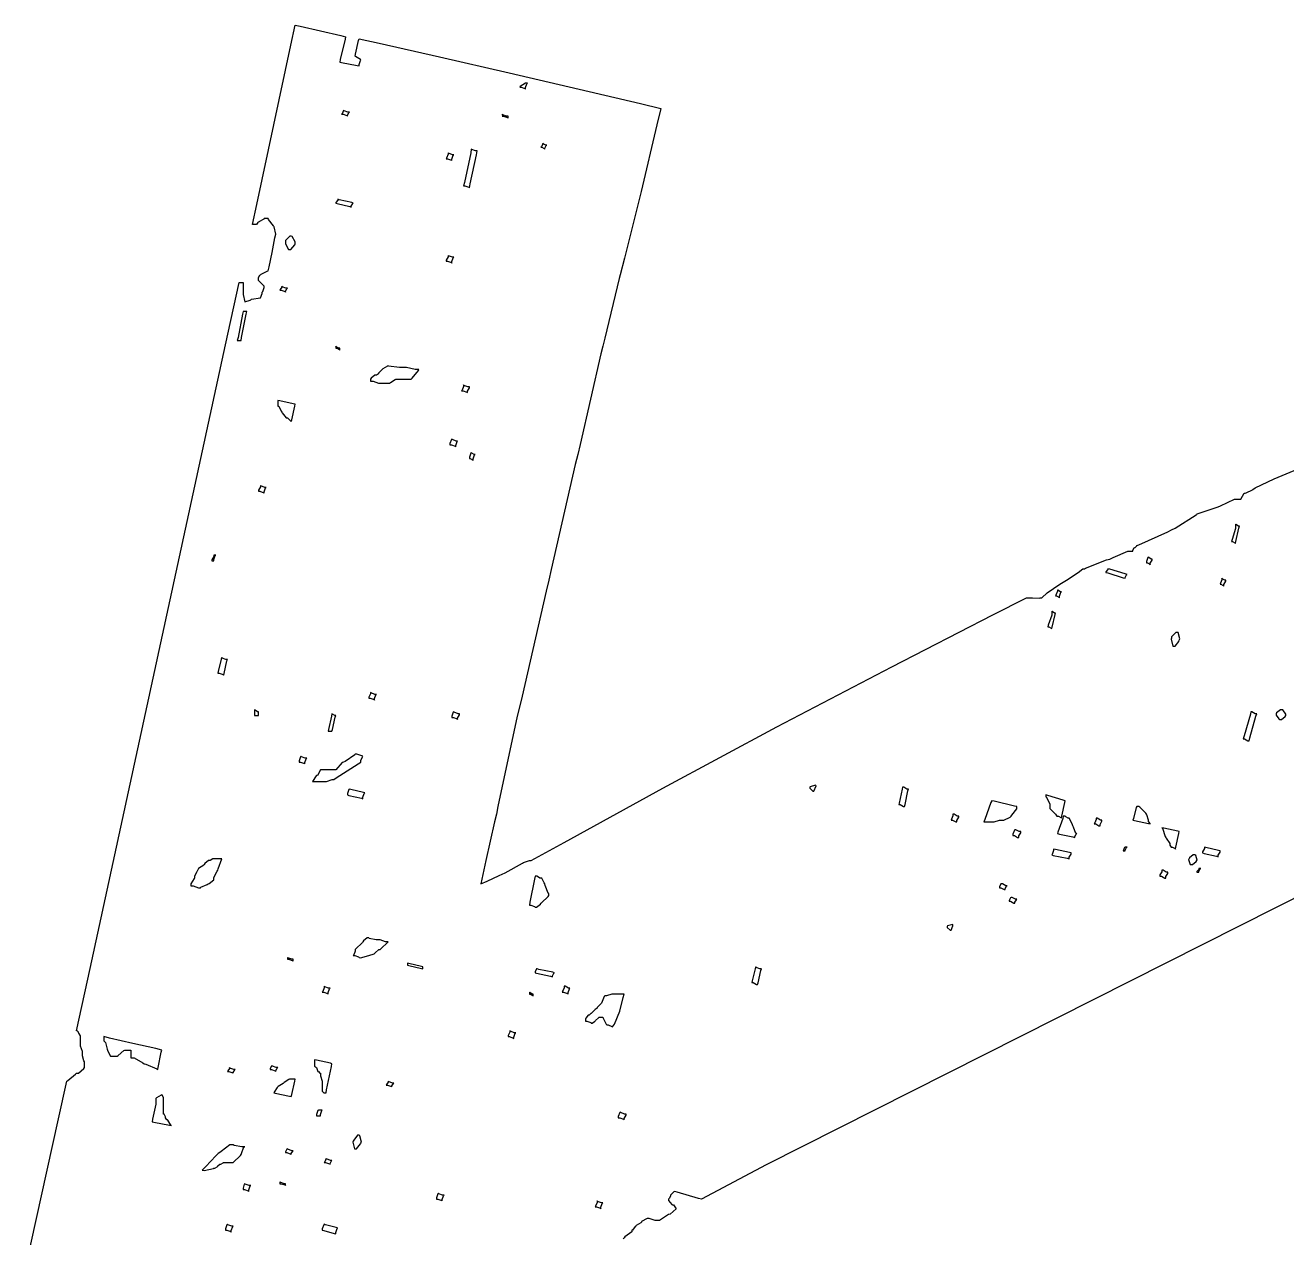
# Model space of a CAD drawing. Extents: x 54 to 303, y 49 to 296.
# Drawn here: x 244.84 to 267.85, y 266.74 to 288.86 of the extents above; entities that cross this region are included whole.
import ezdxf

# ---------------------------------------------------------------- set-up
doc = ezdxf.new("R2010")
doc.units = 0
doc.header["$MEASUREMENT"] = 0

msp = doc.modelspace()

# ---------------------------------------------------------------- linework, layer by layer
at = {"color": 7}
for points in [[(244.844, 266.149), (245.453, 268.905), (245.604, 269.592), (245.62, 269.602), (245.762, 269.717), (245.78, 269.735), (245.814, 269.735), (245.912, 269.823), (245.922, 269.839), (245.922, 269.857), (245.922, 269.898), (245.922, 269.911), (245.922, 269.945), (245.912, 269.963), (245.886, 270.057), (245.886, 270.087), (245.886, 270.131), (245.85, 270.231), (245.85, 270.264), (245.85, 270.299), (245.85, 270.378), (245.85, 270.404), (245.85, 270.422), (245.824, 270.466), (245.816, 270.474), (245.816, 270.484), (245.788, 270.51), (245.78, 270.51), (246.027, 271.648), (248.496, 283.025), (248.744, 284.163), (248.761, 284.163), (248.801, 284.163), (248.815, 284.163), (248.815, 284.118), (248.815, 284.019), (248.815, 283.986), (248.815, 283.942), (248.849, 283.81), (248.849, 283.81), (248.849, 283.81), (248.945, 283.837), (248.955, 283.846), (248.971, 283.855), (249.131, 283.88), (249.131, 283.88), (249.131, 283.88), (249.167, 283.96), (249.167, 283.986), (249.175, 283.996), (249.202, 284.069), (249.202, 284.092), (249.192, 284.102), (249.105, 284.19), (249.097, 284.198), (249.097, 284.233), (249.097, 284.251), (249.122, 284.295), (249.131, 284.303), (249.148, 284.313), (249.256, 284.366), (249.273, 284.375), (249.29, 284.445), (249.344, 284.71), (249.396, 284.974), (249.414, 285.044), (249.414, 285.044), (249.386, 285.177), (249.378, 285.185), (249.368, 285.195), (249.282, 285.31), (249.273, 285.327), (249.256, 285.327), (249.214, 285.327), (249.202, 285.327), (249.192, 285.319), (249.105, 285.266), (249.097, 285.257), (249.087, 285.257), (249.061, 285.221), (249.061, 285.221), (249.043, 285.221), (249.003, 285.221), (248.991, 285.221), (249.069, 285.583), (249.378, 287.038), (249.687, 288.494), (249.767, 288.855), (249.855, 288.838), (250.596, 288.67), (250.685, 288.642), (250.675, 288.598), (250.587, 288.228), (250.578, 288.183), (250.613, 288.175), (250.895, 288.123), (250.931, 288.113), (250.931, 288.141), (250.956, 288.211), (250.965, 288.219), (250.956, 288.229), (250.869, 288.282), (250.861, 288.29), (250.869, 288.326), (250.921, 288.574), (250.931, 288.608), (251.298, 288.525), (252.4, 288.276), (253.669, 287.987), (254.944, 287.69), (256.062, 287.427), (256.433, 287.338), (256.363, 287.038), (256.077, 285.822), (255.772, 284.603), (255.694, 284.303), (255.676, 284.233), (255.41, 283.148), (255.375, 282.998), (255.339, 282.858), (254.962, 281.209), (254.918, 281.023), (254.874, 280.839), (254.433, 278.924), (254.389, 278.73), (254.345, 278.528), (253.904, 276.614), (253.86, 276.437), (253.815, 276.253), (253.461, 274.603), (253.435, 274.461), (253.399, 274.321), (253.241, 273.615), (253.154, 273.19), (253.154, 273.19), (253.154, 273.19), (253.268, 273.24), (253.487, 273.341), (253.541, 273.367), (253.594, 273.395), (253.912, 273.571), (253.93, 273.579), (253.946, 273.589), (254.038, 273.615), (254.07, 273.615), (254.669, 273.947), (256.468, 274.935), (258.546, 276.053), (260.644, 277.152), (262.486, 278.099), (263.102, 278.412), (263.128, 278.412), (263.187, 278.412), (263.208, 278.412), (263.208, 278.412), (263.339, 278.404), (263.349, 278.412), (263.382, 278.412), (263.481, 278.501), (263.71, 278.66), (263.772, 278.694), (263.832, 278.73), (264.045, 278.871), (264.131, 278.941), (264.16, 278.941), (264.177, 278.951), (264.557, 279.101), (264.619, 279.117), (264.68, 279.145), (264.951, 279.26), (265.042, 279.26), (265.042, 279.277), (265.067, 279.321), (265.077, 279.33), (265.085, 279.33), (265.113, 279.356), (265.113, 279.364), (265.147, 279.374), (265.676, 279.612), (265.748, 279.647), (265.809, 279.683), (266.197, 279.921), (266.207, 279.929), (266.215, 279.939), (266.54, 280.053), (266.594, 280.07), (266.638, 280.088), (266.896, 280.212), (266.983, 280.212), (267.009, 280.212), (267.068, 280.318), (267.089, 280.318), (267.105, 280.327), (267.22, 280.38), (267.229, 280.388), (267.273, 280.416), (267.62, 280.578), (268.128, 280.795)], [(270.29, 274.092), (258.356, 268.068), (257.175, 267.442), (257.121, 267.451), (256.734, 267.565), (256.682, 267.582), (256.672, 267.574), (256.618, 267.521), (256.61, 267.512), (256.61, 267.495), (256.584, 267.451), (256.576, 267.442), (256.576, 267.415), (256.636, 267.345), (256.646, 267.335), (256.662, 267.335), (256.716, 267.265), (256.716, 267.265), (256.716, 267.265), (256.602, 267.168), (256.576, 267.159), (256.558, 267.15), (256.412, 267.053), (256.363, 267.053), (256.328, 267.053), (256.239, 267.08), (256.223, 267.089), (256.187, 267.089), (256.081, 267.035), (256.081, 267.017), (256.071, 267.009), (255.984, 266.956), (255.976, 266.947), (255.966, 266.938), (255.919, 266.876), (255.904, 266.876), (255.904, 266.842), (255.78, 266.754), (255.764, 266.736), (255.746, 266.718)]]:
    msp.add_lwpolyline(points, dxfattribs=at)
for points in [[(253.86, 287.726), (253.886, 287.726), (253.954, 287.7), (253.964, 287.69), (253.964, 287.718), (253.99, 287.788), (254, 287.796), (253.964, 287.796), (253.868, 287.736), (253.86, 287.726)], [(250.613, 287.231), (250.639, 287.231), (250.709, 287.207), (250.719, 287.197), (250.719, 287.215), (250.745, 287.259), (250.755, 287.267), (250.727, 287.267), (250.657, 287.293), (250.649, 287.302), (250.649, 287.302), (250.621, 287.241), (250.613, 287.231)], [(253.541, 287.197), (253.567, 287.197), (253.638, 287.171), (253.647, 287.161), (253.647, 287.197), (253.62, 287.197), (253.55, 287.223), (253.541, 287.231), (253.541, 287.231), (253.545, 287.201), (253.541, 287.197)], [(254.247, 286.632), (254.263, 286.632), (254.307, 286.606), (254.317, 286.596), (254.317, 286.614), (254.343, 286.659), (254.353, 286.668), (254.335, 286.668), (254.291, 286.694), (254.283, 286.702), (254.283, 286.686), (254.255, 286.641), (254.247, 286.632)], [(252.519, 286.42), (252.545, 286.42), (252.615, 286.395), (252.625, 286.385), (252.625, 286.413), (252.65, 286.483), (252.659, 286.492), (252.632, 286.492), (252.561, 286.518), (252.553, 286.526), (252.553, 286.5), (252.527, 286.429), (252.519, 286.42)], [(252.835, 285.926), (252.862, 285.926), (252.932, 285.9), (252.942, 285.89), (252.958, 285.962), (253.073, 286.492), (253.082, 286.562), (253.056, 286.562), (252.986, 286.588), (252.978, 286.596), (252.968, 286.526), (252.852, 285.988), (252.835, 285.926)], [(250.508, 285.61), (250.534, 285.601), (250.763, 285.548), (250.789, 285.538), (250.789, 285.556), (250.815, 285.601), (250.825, 285.61), (250.797, 285.619), (250.569, 285.671), (250.542, 285.68), (250.542, 285.663), (250.508, 285.623), (250.508, 285.61)], [(249.696, 285.008), (249.669, 285.008), (249.59, 284.93), (249.59, 284.904), (249.59, 284.869), (249.642, 284.762), (249.66, 284.762), (249.687, 284.762), (249.757, 284.851), (249.767, 284.868), (249.767, 284.904), (249.713, 285), (249.696, 285.008)], [(252.519, 284.551), (252.545, 284.551), (252.615, 284.525), (252.625, 284.515), (252.625, 284.543), (252.65, 284.613), (252.659, 284.621), (252.632, 284.621), (252.561, 284.648), (252.553, 284.656), (252.553, 284.63), (252.519, 284.572), (252.519, 284.551)], [(249.484, 284.022), (249.51, 284.022), (249.581, 283.996), (249.59, 283.986), (249.59, 284.004), (249.616, 284.048), (249.626, 284.056), (249.598, 284.056), (249.528, 284.084), (249.52, 284.092), (249.52, 284.076), (249.493, 284.032), (249.484, 284.022)], [(248.708, 283.104), (248.725, 283.104), (248.765, 283.104), (248.779, 283.104), (248.787, 283.158), (248.875, 283.581), (248.885, 283.633), (248.867, 283.633), (248.827, 283.633), (248.815, 283.633), (248.805, 283.581), (248.725, 283.158), (248.708, 283.104)], [(250.508, 282.964), (250.524, 282.964), (250.569, 282.937), (250.578, 282.928), (250.578, 282.964), (250.56, 282.964), (250.516, 282.99), (250.508, 282.998), (250.508, 282.998), (250.508, 282.964), (250.508, 282.964)], [(252.024, 282.575), (251.954, 282.575), (251.795, 282.611), (251.743, 282.611), (251.671, 282.611), (251.468, 282.637), (251.46, 282.645), (251.45, 282.637), (251.362, 282.585), (251.354, 282.575), (251.345, 282.567), (251.292, 282.514), (251.284, 282.505), (251.284, 282.496), (251.248, 282.469), (251.248, 282.469), (251.22, 282.469), (251.15, 282.417), (251.142, 282.399), (251.142, 282.363), (251.186, 282.363), (251.285, 282.328), (251.318, 282.328), (251.362, 282.328), (251.462, 282.328), (251.495, 282.328), (251.503, 282.338), (251.591, 282.39), (251.601, 282.399), (251.671, 282.399), (251.83, 282.399), (251.883, 282.399), (251.9, 282.417), (252.014, 282.558), (252.024, 282.575)], [(252.801, 282.186), (252.827, 282.186), (252.896, 282.162), (252.906, 282.152), (252.906, 282.18), (252.942, 282.239), (252.942, 282.258), (252.914, 282.258), (252.844, 282.284), (252.835, 282.292), (252.835, 282.266), (252.809, 282.196), (252.801, 282.186)], [(249.45, 281.905), (249.466, 281.905), (249.51, 281.817), (249.52, 281.799), (249.528, 281.783), (249.601, 281.693), (249.626, 281.693), (249.634, 281.685), (249.687, 281.632), (249.696, 281.623), (249.705, 281.658), (249.757, 281.905), (249.767, 281.94), (249.731, 281.95), (249.484, 282.002), (249.45, 282.01), (249.45, 281.984), (249.45, 281.926), (249.45, 281.905)], [(252.589, 281.2), (252.615, 281.2), (252.685, 281.173), (252.695, 281.164), (252.695, 281.191), (252.72, 281.262), (252.729, 281.27), (252.703, 281.27), (252.633, 281.296), (252.625, 281.304), (252.615, 281.296), (252.589, 281.225), (252.589, 281.2)], [(252.942, 280.952), (252.958, 280.952), (253.002, 280.927), (253.012, 280.917), (253.012, 280.945), (253.038, 281.015), (253.048, 281.023), (253.03, 281.023), (252.986, 281.05), (252.978, 281.058), (252.968, 281.05), (252.942, 280.977), (252.942, 280.952)], [(249.097, 280.352), (249.123, 280.352), (249.192, 280.327), (249.202, 280.318), (249.202, 280.344), (249.228, 280.414), (249.238, 280.422), (249.21, 280.422), (249.14, 280.45), (249.131, 280.458), (249.131, 280.432), (249.097, 280.373), (249.097, 280.352)], [(266.84, 279.436), (266.858, 279.436), (266.902, 279.41), (266.912, 279.4), (266.92, 279.436), (266.973, 279.683), (266.983, 279.717), (266.965, 279.717), (266.92, 279.745), (266.912, 279.753), (266.912, 279.674), (266.849, 279.472), (266.84, 279.436)], [(248.249, 279.083), (248.285, 279.083), (248.285, 279.109), (248.31, 279.18), (248.32, 279.188), (248.285, 279.188), (248.285, 279.162), (248.249, 279.104), (248.249, 279.083)], [(265.289, 279.047), (265.305, 279.047), (265.35, 279.021), (265.359, 279.011), (265.359, 279.039), (265.395, 279.098), (265.395, 279.117), (265.377, 279.117), (265.333, 279.145), (265.325, 279.153), (265.315, 279.145), (265.289, 279.072), (265.289, 279.047)], [(264.547, 278.871), (264.582, 278.863), (264.864, 278.775), (264.9, 278.765), (264.9, 278.783), (264.927, 278.827), (264.936, 278.835), (264.9, 278.845), (264.618, 278.933), (264.583, 278.941), (264.583, 278.924), (264.547, 278.885), (264.547, 278.871)], [(266.63, 278.658), (266.646, 278.658), (266.69, 278.634), (266.7, 278.624), (266.7, 278.652), (266.736, 278.711), (266.736, 278.73), (266.718, 278.73), (266.672, 278.757), (266.664, 278.765), (266.664, 278.739), (266.638, 278.676), (266.63, 278.658)], [(263.631, 278.448), (263.648, 278.448), (263.692, 278.422), (263.701, 278.412), (263.701, 278.439), (263.727, 278.51), (263.737, 278.518), (263.719, 278.518), (263.674, 278.546), (263.665, 278.554), (263.665, 278.528), (263.639, 278.457), (263.631, 278.448)], [(263.489, 277.883), (263.507, 277.883), (263.551, 277.858), (263.561, 277.848), (263.569, 277.875), (263.621, 278.103), (263.631, 278.129), (263.613, 278.129), (263.569, 278.157), (263.561, 278.165), (263.561, 278.095), (263.497, 277.91), (263.489, 277.883)], [(265.854, 277.777), (265.826, 277.777), (265.748, 277.698), (265.748, 277.672), (265.738, 277.654), (265.771, 277.53), (265.782, 277.53), (265.809, 277.53), (265.879, 277.61), (265.888, 277.636), (265.897, 277.664), (265.864, 277.777), (265.854, 277.777)], [(248.356, 277.037), (248.382, 277.037), (248.452, 277.011), (248.462, 277.001), (248.47, 277.028), (248.522, 277.257), (248.532, 277.283), (248.504, 277.283), (248.434, 277.311), (248.426, 277.319), (248.416, 277.293), (248.364, 277.064), (248.356, 277.037)], [(251.108, 276.578), (251.134, 276.578), (251.204, 276.552), (251.214, 276.542), (251.214, 276.57), (251.238, 276.64), (251.248, 276.648), (251.22, 276.648), (251.15, 276.675), (251.142, 276.684), (251.142, 276.658), (251.108, 276.599), (251.108, 276.578)], [(249.025, 276.261), (249.043, 276.261), (249.083, 276.261), (249.097, 276.261), (249.097, 276.279), (249.097, 276.319), (249.097, 276.331), (249.079, 276.331), (249.034, 276.357), (249.025, 276.365), (249.025, 276.339), (249.025, 276.281), (249.025, 276.261)], [(250.366, 275.978), (250.383, 275.978), (250.422, 275.978), (250.436, 275.978), (250.445, 276.006), (250.498, 276.235), (250.508, 276.261), (250.49, 276.261), (250.445, 276.287), (250.436, 276.295), (250.427, 276.251), (250.375, 276.006), (250.366, 275.978)], [(252.625, 276.225), (252.651, 276.225), (252.72, 276.199), (252.729, 276.189), (252.729, 276.217), (252.765, 276.276), (252.765, 276.295), (252.738, 276.295), (252.668, 276.323), (252.659, 276.331), (252.65, 276.323), (252.625, 276.25), (252.625, 276.225)], [(267.053, 275.836), (267.079, 275.836), (267.138, 275.802), (267.159, 275.802), (267.176, 275.856), (267.281, 276.251), (267.299, 276.295), (267.272, 276.295), (267.213, 276.331), (267.193, 276.331), (267.184, 276.287), (267.069, 275.89), (267.053, 275.836)], [(267.758, 276.365), (267.731, 276.365), (267.661, 276.313), (267.652, 276.295), (267.652, 276.269), (267.705, 276.199), (267.722, 276.189), (267.749, 276.189), (267.819, 276.243), (267.829, 276.261), (267.829, 276.287), (267.775, 276.365), (267.758, 276.365)], [(249.837, 275.413), (249.863, 275.413), (249.934, 275.389), (249.943, 275.379), (249.943, 275.405), (249.969, 275.475), (249.979, 275.483), (249.951, 275.483), (249.881, 275.511), (249.873, 275.519), (249.863, 275.511), (249.837, 275.438), (249.837, 275.413)], [(250.861, 275.555), (250.851, 275.547), (250.675, 275.423), (250.649, 275.413), (250.621, 275.405), (250.508, 275.273), (250.508, 275.273), (250.508, 275.273), (250.401, 275.273), (250.366, 275.273), (250.33, 275.273), (250.226, 275.273), (250.226, 275.273), (250.226, 275.273), (250.172, 275.167), (250.155, 275.167), (250.146, 275.159), (250.083, 275.06), (250.083, 275.06), (250.083, 275.06), (250.242, 275.06), (250.296, 275.06), (250.34, 275.06), (250.439, 275.096), (250.472, 275.096), (250.516, 275.124), (250.912, 275.379), (250.965, 275.413), (250.965, 275.441), (250.992, 275.511), (251.001, 275.519), (250.983, 275.529), (250.891, 275.555), (250.861, 275.555)], [(250.719, 274.814), (250.745, 274.806), (250.974, 274.753), (251.001, 274.744), (251.001, 274.771), (251.027, 274.841), (251.037, 274.85), (251.01, 274.859), (250.781, 274.912), (250.755, 274.92), (250.745, 274.912), (250.719, 274.839), (250.719, 274.814)], [(259.256, 274.99), (259.256, 274.99), (259.159, 274.964), (259.151, 274.954), (259.151, 274.938), (259.203, 274.884), (259.221, 274.884), (259.221, 274.884), (259.264, 274.982), (259.256, 274.99)], [(260.773, 274.638), (260.799, 274.638), (260.858, 274.602), (260.879, 274.602), (260.887, 274.638), (260.94, 274.886), (260.949, 274.92), (260.922, 274.92), (260.863, 274.954), (260.843, 274.954), (260.834, 274.92), (260.781, 274.665), (260.773, 274.638)], [(262.326, 274.321), (262.326, 274.321), (262.431, 274.321), (262.467, 274.321), (262.511, 274.321), (262.61, 274.355), (262.643, 274.355), (262.687, 274.355), (262.801, 274.409), (262.819, 274.425), (262.836, 274.443), (262.926, 274.563), (262.926, 274.602), (262.882, 274.611), (262.511, 274.7), (262.467, 274.708), (262.449, 274.673), (262.342, 274.365), (262.326, 274.321)], [(263.455, 274.778), (263.463, 274.77), (263.525, 274.645), (263.525, 274.602), (263.525, 274.567), (263.621, 274.471), (263.631, 274.461), (263.631, 274.461), (263.656, 274.425), (263.665, 274.425), (263.683, 274.425), (263.727, 274.4), (263.737, 274.391), (263.745, 274.427), (263.798, 274.673), (263.808, 274.708), (263.772, 274.718), (263.489, 274.806), (263.455, 274.814), (263.455, 274.814), (263.455, 274.788), (263.455, 274.778)], [(261.725, 274.355), (261.752, 274.355), (261.811, 274.321), (261.831, 274.321), (261.831, 274.347), (261.867, 274.406), (261.867, 274.425), (261.84, 274.425), (261.781, 274.461), (261.761, 274.461), (261.761, 274.435), (261.734, 274.373), (261.725, 274.355)], [(265.042, 274.355), (265.068, 274.347), (265.323, 274.294), (265.359, 274.285), (265.359, 274.294), (265.333, 274.321), (265.325, 274.321), (265.325, 274.356), (265.297, 274.453), (265.289, 274.461), (265.279, 274.479), (265.165, 274.593), (265.148, 274.602), (265.113, 274.602), (265.103, 274.585), (265.05, 274.382), (265.042, 274.355)], [(263.665, 274.108), (263.7, 274.1), (263.948, 274.048), (263.984, 274.038), (263.984, 274.056), (264.009, 274.1), (264.018, 274.108), (264.001, 274.108), (263.956, 274.223), (263.948, 274.249), (263.938, 274.267), (263.886, 274.382), (263.878, 274.391), (263.86, 274.391), (263.816, 274.417), (263.808, 274.425), (263.772, 274.425), (263.762, 274.381), (263.674, 274.136), (263.665, 274.108)], [(264.337, 274.285), (264.363, 274.285), (264.422, 274.249), (264.443, 274.249), (264.443, 274.277), (264.477, 274.336), (264.477, 274.355), (264.45, 274.355), (264.39, 274.391), (264.371, 274.391), (264.371, 274.365), (264.345, 274.303), (264.337, 274.285)], [(265.571, 274.215), (265.58, 274.206), (265.632, 274.056), (265.642, 274.038), (265.65, 274.022), (265.712, 273.928), (265.712, 273.896), (265.712, 273.896), (265.738, 273.862), (265.748, 273.862), (265.764, 273.862), (265.809, 273.836), (265.818, 273.826), (265.826, 273.862), (265.879, 274.11), (265.888, 274.144), (265.861, 274.154), (265.606, 274.206), (265.571, 274.215), (265.571, 274.215), (265.571, 274.215), (265.571, 274.215)], [(262.855, 274.072), (262.882, 274.072), (262.939, 274.038), (262.96, 274.038), (262.96, 274.066), (262.996, 274.125), (262.996, 274.144), (262.968, 274.144), (262.909, 274.179), (262.89, 274.179), (262.88, 274.17), (262.855, 274.097), (262.855, 274.072)], [(263.561, 273.72), (263.587, 273.711), (263.842, 273.659), (263.878, 273.649), (263.878, 273.677), (263.914, 273.736), (263.914, 273.756), (263.886, 273.765), (263.63, 273.818), (263.595, 273.826), (263.595, 273.8), (263.569, 273.729), (263.561, 273.72)], [(264.866, 273.792), (264.9, 273.792), (264.9, 273.809), (264.927, 273.853), (264.936, 273.862), (264.9, 273.862), (264.891, 273.853), (264.866, 273.792), (264.866, 273.792)], [(266.311, 273.756), (266.338, 273.747), (266.566, 273.695), (266.594, 273.685), (266.594, 273.713), (266.63, 273.772), (266.63, 273.792), (266.602, 273.801), (266.373, 273.853), (266.347, 273.862), (266.347, 273.836), (266.311, 273.776), (266.311, 273.756)], [(248.426, 273.649), (248.426, 273.649), (248.372, 273.649), (248.356, 273.649), (248.356, 273.649), (248.302, 273.649), (248.285, 273.649), (248.267, 273.649), (248.215, 273.615), (248.215, 273.615), (248.187, 273.615), (248.117, 273.561), (248.109, 273.543), (248.099, 273.535), (248.003, 273.473), (248.003, 273.473), (248.003, 273.473), (247.975, 273.412), (247.967, 273.403), (247.967, 273.403), (247.933, 273.324), (247.933, 273.297), (247.923, 273.288), (247.862, 273.189), (247.862, 273.156), (247.906, 273.156), (248.006, 273.12), (248.039, 273.12), (248.047, 273.13), (248.161, 273.182), (248.179, 273.19), (248.196, 273.2), (248.285, 273.262), (248.285, 273.262), (248.285, 273.306), (248.346, 273.421), (248.356, 273.439), (248.364, 273.465), (248.426, 273.649), (248.426, 273.649)], [(266.171, 273.72), (266.143, 273.72), (266.073, 273.667), (266.065, 273.649), (266.055, 273.633), (266.088, 273.543), (266.101, 273.543), (266.127, 273.543), (266.197, 273.597), (266.207, 273.615), (266.215, 273.625), (266.187, 273.711), (266.171, 273.72)], [(254.036, 272.803), (254.062, 272.803), (254.131, 272.777), (254.14, 272.767), (254.167, 272.767), (254.237, 272.821), (254.247, 272.838), (254.255, 272.848), (254.379, 272.963), (254.389, 272.98), (254.389, 273.014), (254.379, 273.024), (254.325, 273.164), (254.317, 273.19), (254.307, 273.208), (254.262, 273.297), (254.247, 273.297), (254.229, 273.297), (254.185, 273.324), (254.176, 273.333), (254.14, 273.333), (254.131, 273.28), (254.044, 272.857), (254.036, 272.803)], [(265.535, 273.333), (265.562, 273.333), (265.621, 273.297), (265.642, 273.297), (265.642, 273.324), (265.678, 273.383), (265.678, 273.403), (265.65, 273.403), (265.591, 273.439), (265.571, 273.439), (265.571, 273.412), (265.535, 273.353), (265.535, 273.333)], [(266.207, 273.403), (266.241, 273.403), (266.241, 273.421), (266.267, 273.465), (266.277, 273.473), (266.241, 273.473), (266.241, 273.456), (266.207, 273.417), (266.207, 273.403)], [(262.607, 273.12), (262.634, 273.12), (262.693, 273.086), (262.713, 273.086), (262.713, 273.104), (262.739, 273.148), (262.749, 273.156), (262.722, 273.156), (262.662, 273.19), (262.643, 273.19), (262.634, 273.19), (262.607, 273.138), (262.607, 273.12)], [(262.783, 272.874), (262.81, 272.874), (262.869, 272.838), (262.89, 272.838), (262.89, 272.856), (262.916, 272.901), (262.926, 272.91), (262.898, 272.91), (262.839, 272.944), (262.819, 272.944), (262.81, 272.936), (262.783, 272.89), (262.783, 272.874)], [(261.761, 272.451), (261.761, 272.451), (261.663, 272.425), (261.655, 272.415), (261.655, 272.398), (261.707, 272.344), (261.725, 272.344), (261.725, 272.344), (261.761, 272.425), (261.761, 272.451)], [(251.46, 272.132), (251.416, 272.132), (251.317, 272.168), (251.284, 272.168), (251.24, 272.168), (251.116, 272.196), (251.108, 272.204), (251.08, 272.204), (251.01, 272.15), (251.001, 272.132), (250.992, 272.124), (250.869, 272.001), (250.861, 271.992), (250.861, 271.966), (250.833, 271.895), (250.825, 271.885), (250.851, 271.885), (250.921, 271.861), (250.931, 271.851), (250.957, 271.843), (251.108, 271.885), (251.108, 271.885), (251.108, 271.885), (251.204, 271.913), (251.214, 271.921), (251.222, 271.931), (251.293, 271.992), (251.318, 271.992), (251.336, 272.01), (251.45, 272.124), (251.46, 272.132)], [(249.626, 271.815), (249.652, 271.815), (249.721, 271.789), (249.731, 271.779), (249.731, 271.815), (249.705, 271.815), (249.634, 271.843), (249.626, 271.851), (249.626, 271.815)], [(251.813, 271.709), (251.839, 271.701), (252.068, 271.648), (252.096, 271.639), (252.096, 271.675), (252.068, 271.684), (251.839, 271.737), (251.813, 271.745), (251.813, 271.745), (251.813, 271.719), (251.813, 271.709)], [(258.093, 271.392), (258.119, 271.392), (258.177, 271.356), (258.197, 271.356), (258.206, 271.384), (258.259, 271.613), (258.269, 271.639), (258.241, 271.639), (258.171, 271.666), (258.163, 271.675), (258.153, 271.64), (258.101, 271.42), (258.093, 271.392)], [(254.14, 271.569), (254.167, 271.56), (254.423, 271.508), (254.459, 271.498), (254.459, 271.516), (254.484, 271.56), (254.493, 271.569), (254.467, 271.578), (254.211, 271.631), (254.176, 271.639), (254.167, 271.639), (254.14, 271.587), (254.14, 271.569)], [(250.26, 271.216), (250.286, 271.216), (250.357, 271.19), (250.366, 271.18), (250.366, 271.207), (250.392, 271.278), (250.402, 271.286), (250.375, 271.286), (250.304, 271.314), (250.296, 271.322), (250.296, 271.296), (250.268, 271.225), (250.26, 271.216)], [(254.036, 271.18), (254.052, 271.18), (254.096, 271.155), (254.106, 271.146), (254.106, 271.18), (254.088, 271.18), (254.044, 271.207), (254.036, 271.216), (254.036, 271.216), (254.036, 271.19), (254.036, 271.18)], [(254.635, 271.216), (254.661, 271.216), (254.732, 271.19), (254.742, 271.18), (254.742, 271.207), (254.766, 271.278), (254.776, 271.286), (254.748, 271.286), (254.689, 271.322), (254.67, 271.322), (254.67, 271.296), (254.643, 271.225), (254.635, 271.216)], [(255.764, 271.18), (255.72, 271.18), (255.621, 271.18), (255.588, 271.18), (255.543, 271.18), (255.444, 271.146), (255.411, 271.146), (255.402, 271.137), (255.349, 271.013), (255.341, 271.004), (255.331, 270.995), (255.279, 270.943), (255.271, 270.933), (255.271, 270.925), (255.235, 270.897), (255.235, 270.897), (255.235, 270.897), (255.173, 270.837), (255.165, 270.827), (255.155, 270.827), (255.129, 270.793), (255.129, 270.793), (255.111, 270.793), (255.066, 270.739), (255.058, 270.721), (255.058, 270.687), (255.084, 270.687), (255.155, 270.661), (255.165, 270.651), (255.181, 270.651), (255.225, 270.678), (255.235, 270.687), (255.243, 270.696), (255.295, 270.749), (255.305, 270.757), (255.341, 270.757), (255.375, 270.757), (255.384, 270.74), (255.437, 270.634), (255.447, 270.617), (255.473, 270.617), (255.542, 270.59), (255.552, 270.581), (255.586, 270.634), (255.684, 270.868), (255.746, 271.119), (255.764, 271.18)], [(246.275, 270.334), (246.275, 270.325), (246.309, 270.298), (246.309, 270.298), (246.309, 270.298), (246.335, 270.176), (246.345, 270.158), (246.353, 270.141), (246.399, 270.051), (246.415, 270.051), (246.432, 270.051), (246.472, 270.051), (246.485, 270.051), (246.521, 270.051), (246.538, 270.061), (246.644, 270.149), (246.662, 270.158), (246.698, 270.158), (246.714, 270.158), (246.754, 270.158), (246.768, 270.158), (246.768, 270.123), (246.768, 270.043), (246.768, 270.015), (246.829, 270.015), (246.987, 269.929), (247.015, 269.911), (247.041, 269.903), (247.244, 269.814), (247.261, 269.805), (247.27, 269.84), (247.323, 270.123), (247.333, 270.158), (247.227, 270.185), (246.803, 270.281), (246.379, 270.378), (246.275, 270.404), (246.275, 270.404), (246.275, 270.334), (246.275, 270.334)], [(253.647, 270.404), (253.673, 270.404), (253.744, 270.378), (253.753, 270.368), (253.753, 270.396), (253.778, 270.466), (253.788, 270.474), (253.762, 270.474), (253.691, 270.502), (253.683, 270.51), (253.683, 270.484), (253.647, 270.425), (253.647, 270.404)], [(248.532, 269.769), (248.558, 269.769), (248.628, 269.744), (248.638, 269.735), (248.638, 269.752), (248.663, 269.796), (248.672, 269.805), (248.646, 269.805), (248.576, 269.831), (248.568, 269.839), (248.568, 269.823), (248.54, 269.779), (248.532, 269.769)], [(249.308, 269.805), (249.334, 269.805), (249.404, 269.779), (249.414, 269.769), (249.414, 269.787), (249.44, 269.831), (249.45, 269.839), (249.422, 269.839), (249.352, 269.867), (249.344, 269.875), (249.334, 269.867), (249.308, 269.821), (249.308, 269.805)], [(250.119, 269.875), (250.119, 269.867), (250.155, 269.839), (250.155, 269.839), (250.155, 269.839), (250.18, 269.769), (250.19, 269.769), (250.19, 269.769), (250.216, 269.735), (250.226, 269.735), (250.226, 269.69), (250.26, 269.591), (250.26, 269.558), (250.26, 269.524), (250.26, 269.444), (250.26, 269.416), (250.26, 269.408), (250.286, 269.382), (250.296, 269.382), (250.332, 269.382), (250.34, 269.435), (250.427, 269.858), (250.436, 269.911), (250.41, 269.921), (250.154, 269.973), (250.119, 269.981), (250.119, 269.981), (250.119, 269.875), (250.119, 269.875)], [(249.731, 269.628), (249.731, 269.628), (249.696, 269.628), (249.696, 269.628), (249.66, 269.628), (249.651, 269.62), (249.563, 269.568), (249.554, 269.558), (249.545, 269.55), (249.458, 269.496), (249.45, 269.486), (249.44, 269.478), (249.386, 269.391), (249.378, 269.382), (249.404, 269.373), (249.66, 269.32), (249.696, 269.31), (249.705, 269.346), (249.757, 269.594), (249.767, 269.628), (249.767, 269.628), (249.739, 269.628), (249.731, 269.628)], [(251.424, 269.522), (251.45, 269.522), (251.521, 269.496), (251.531, 269.486), (251.531, 269.504), (251.557, 269.55), (251.567, 269.558), (251.539, 269.558), (251.468, 269.584), (251.46, 269.592), (251.46, 269.576), (251.433, 269.532), (251.424, 269.522)], [(247.157, 268.853), (247.191, 268.844), (247.474, 268.791), (247.51, 268.781), (247.5, 268.791), (247.446, 268.879), (247.438, 268.887), (247.428, 268.887), (247.403, 268.923), (247.403, 268.923), (247.403, 268.941), (247.376, 268.993), (247.367, 268.993), (247.367, 269.065), (247.367, 269.223), (247.367, 269.276), (247.367, 269.294), (247.341, 269.338), (247.333, 269.346), (247.323, 269.338), (247.235, 269.285), (247.227, 269.276), (247.227, 269.171), (247.165, 268.897), (247.157, 268.853)], [(250.155, 268.957), (250.172, 268.957), (250.212, 268.957), (250.226, 268.957), (250.226, 268.985), (250.25, 269.055), (250.26, 269.063), (250.242, 269.063), (250.202, 269.063), (250.19, 269.063), (250.18, 269.055), (250.155, 268.982), (250.155, 268.957)], [(255.658, 268.923), (255.684, 268.923), (255.754, 268.897), (255.764, 268.887), (255.764, 268.914), (255.8, 268.974), (255.8, 268.993), (255.772, 268.993), (255.702, 269.021), (255.694, 269.029), (255.684, 269.021), (255.658, 268.948), (255.658, 268.923)], [(250.931, 268.604), (250.904, 268.604), (250.833, 268.518), (250.825, 268.5), (250.815, 268.482), (250.848, 268.358), (250.861, 268.358), (250.887, 268.358), (250.956, 268.447), (250.965, 268.464), (250.974, 268.482), (250.948, 268.596), (250.931, 268.604)], [(248.638, 268.428), (248.576, 268.428), (248.418, 268.306), (248.392, 268.288), (248.364, 268.271), (248.187, 268.093), (248.179, 268.075), (248.17, 268.067), (248.081, 267.98), (248.073, 267.971), (248.108, 267.962), (248.275, 267.997), (248.285, 268.005), (248.302, 268.005), (248.346, 268.032), (248.356, 268.041), (248.356, 268.05), (248.392, 268.075), (248.392, 268.075), (248.408, 268.075), (248.452, 268.103), (248.462, 268.111), (248.506, 268.111), (248.605, 268.111), (248.638, 268.111), (248.638, 268.111), (248.769, 268.235), (248.779, 268.252), (248.787, 268.27), (248.833, 268.394), (248.849, 268.394), (248.795, 268.394), (248.655, 268.42), (248.638, 268.428)], [(249.59, 268.288), (249.616, 268.288), (249.687, 268.261), (249.696, 268.252), (249.696, 268.27), (249.721, 268.315), (249.731, 268.323), (249.705, 268.323), (249.634, 268.35), (249.626, 268.358), (249.616, 268.35), (249.59, 268.304), (249.59, 268.288)], [(250.296, 268.111), (250.322, 268.111), (250.392, 268.085), (250.402, 268.075), (250.402, 268.093), (250.427, 268.139), (250.436, 268.147), (250.41, 268.147), (250.34, 268.173), (250.332, 268.181), (250.332, 268.181), (250.304, 268.121), (250.296, 268.111)], [(249.484, 267.722), (249.51, 267.722), (249.581, 267.698), (249.59, 267.688), (249.59, 267.722), (249.563, 267.722), (249.493, 267.75), (249.484, 267.758), (249.484, 267.758), (249.484, 267.732), (249.484, 267.722)], [(248.815, 267.618), (248.841, 267.618), (248.911, 267.591), (248.921, 267.582), (248.921, 267.609), (248.945, 267.68), (248.955, 267.688), (248.927, 267.688), (248.857, 267.714), (248.849, 267.722), (248.839, 267.714), (248.815, 267.643), (248.815, 267.618)], [(252.342, 267.442), (252.368, 267.442), (252.439, 267.415), (252.448, 267.406), (252.448, 267.433), (252.473, 267.503), (252.483, 267.512), (252.455, 267.512), (252.385, 267.538), (252.377, 267.546), (252.367, 267.538), (252.342, 267.466), (252.342, 267.442)], [(255.235, 267.299), (255.261, 267.299), (255.331, 267.275), (255.341, 267.265), (255.341, 267.291), (255.366, 267.361), (255.375, 267.37), (255.349, 267.37), (255.279, 267.397), (255.271, 267.406), (255.271, 267.379), (255.243, 267.309), (255.235, 267.299)], [(248.496, 266.876), (248.522, 266.876), (248.593, 266.85), (248.602, 266.84), (248.602, 266.868), (248.628, 266.938), (248.638, 266.947), (248.611, 266.947), (248.54, 266.974), (248.532, 266.983), (248.522, 266.974), (248.496, 266.901), (248.496, 266.876)], [(250.26, 266.876), (250.286, 266.868), (250.48, 266.816), (250.508, 266.806), (250.508, 266.834), (250.533, 266.904), (250.542, 266.912), (250.515, 266.922), (250.322, 266.974), (250.296, 266.983), (250.286, 266.974), (250.26, 266.901), (250.26, 266.876)]]:
    msp.add_lwpolyline(points, close=True, dxfattribs=at)

doc.saveas('drawing.dxf')
